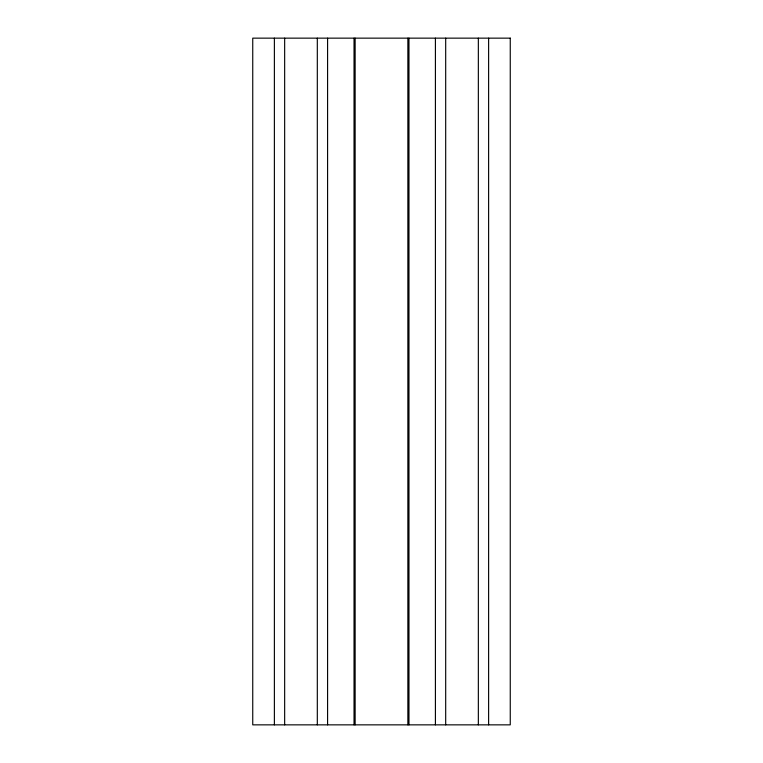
<?xml version="1.0" encoding="UTF-8"?>
<svg xmlns="http://www.w3.org/2000/svg" width="763" height="763" viewBox="0 0 763 763"><rect width="100%" height="100%" fill="white"/><g stroke="black" fill="none" stroke-linecap="round" stroke-linejoin="round"><path stroke-width="1.14" d="M488.616 38.15L488.616 724.85M478.344 38.15L478.344 724.85M445.687 38.15L445.687 724.85M435.415 38.15L435.415 724.85M408.968 38.15L408.968 724.85M407.862 38.15L407.862 724.85M355.138 38.15L355.138 724.85M354.032 38.15L354.032 724.85M327.585 38.15L327.585 724.85M317.313 38.15L317.313 724.85M284.656 38.15L284.656 724.85M274.384 38.15L274.384 724.85M510.256 38.15L252.744 38.15L252.744 724.85L510.256 724.85L510.256 38.15"/></g></svg>
